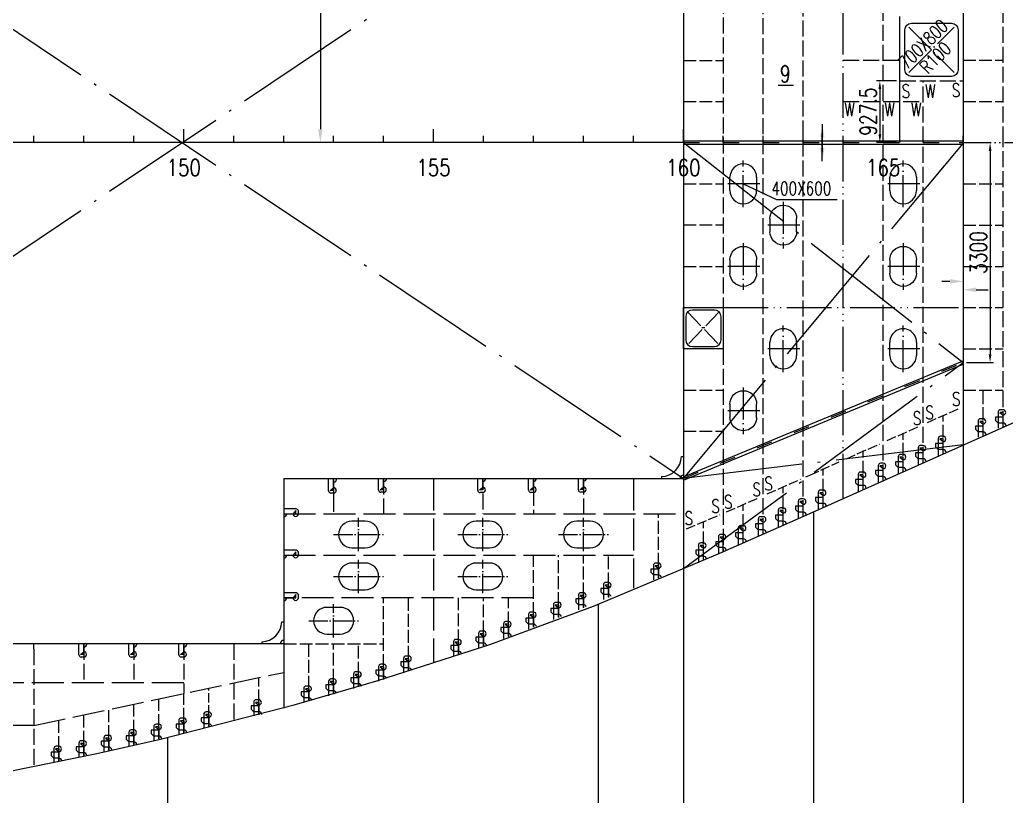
# Model space of a CAD drawing. Extents: x 373818 to 564480, y 322172 to 634257.
# Drawn here: x 535238 to 550048, y 606410 to 618064 of the extents above; entities that cross this region are included whole.
import ezdxf
from ezdxf.enums import TextEntityAlignment as Align

# ---------------------------------------------------------------- set-up
doc = ezdxf.new("R2010")
doc.units = 0
doc.header["$LTSCALE"] = 40
doc.header["$MEASUREMENT"] = 0
for name, pattern in [('ACAD_ISO02W100', [15, 12, -3]), ('ACAD_ISO03W100', [30, 12, -18]), ('ACAD_ISO04W100', [30.5, 24, -3, 0.5, -3]), ('ACAD_ISO05W100', [34, 24, -3, 0.5, -3, 0.5, -3])]:
    doc.linetypes.add(name, pattern=pattern)
doc.layers.get('0').update_dxf_attribs({"linetype": 'CONTINUOUS'})
doc.layers.get('DEFPOINTS').update_dxf_attribs({"linetype": 'CONTINUOUS'})
for name, color, linetype in [('01CONTINUOUS', 2, 'CONTINUOUS'), ('C-CEN', 4, 'ACAD_ISO04W100'), ('C-CON', 4, 'CONTINUOUS'), ('C-DAS', 4, 'ACAD_ISO02W100'), ('FRAME', 7, 'CONTINUOUS'), ('TEXT', 9, 'CONTINUOUS'), ('Y-CON', 2, 'CONTINUOUS'), ('Y-DAS', 2, 'ACAD_ISO02W100'), ('Y-H', 2, 'ACAD_ISO03W100'), ('Y-PH', 2, 'ACAD_ISO05W100')]:
    doc.layers.add(name, color=color, linetype=linetype)
doc.styles.add('ROMANS', font='romans.shx', dxfattribs={"width": 0.75, "height": 250, "bigfont": 'hzdx.shx'})
doc.dimstyles.new('DM-100', dxfattribs={"dimscale": 0, "dimtxt": 250, "dimasz": 200, "dimexe": 30, "dimexo": 30, "dimgap": 50, "dimtad": 1, "dimdec": 0, "dimzin": 0, "dimdsep": 46, "dimtxsty": 'ROMANS', "dimcen": 0, "dimclrd": 1, "dimclre": 1, "dimclrt": 1, "dimadec": 0, "dimazin": 0, "dimtfac": 1, "dimtdec": 0, "dimtmove": 0, "dimatfit": 3, "dimfxl": 1, "dimtolj": 1, "dimtzin": 0, "dimarcsym": 0})
doc.dimstyles.new('DM-50', dxfattribs={"dimscale": 50, "dimtxt": 1, "dimasz": 2.5, "dimexe": 1, "dimexo": 1, "dimgap": 1, "dimtad": 1, "dimdec": 0, "dimdsep": 46, "dimtxsty": 'ROMANS', "dimblk1": 'CLOSEDBLANK', "dimblk2": 'CLOSEDBLANK', "dimcen": 0, "dimclrd": 1, "dimclre": 1, "dimclrt": 1, "dimadec": 0, "dimazin": 0, "dimtfac": 1, "dimtdec": 0, "dimtmove": 0, "dimatfit": 3, "dimldrblk": 'CLOSEDBLANK', "dimfxl": 1, "dimtolj": 1, "dimarcsym": 0})

# ---------------------------------------------------------------- blocks, each defined once
blk = doc.blocks.new('*D99')
at = {"color": 1, "linetype": 'ByBlock', "transparency": 16777216}
for p, q in [((539920, 622404), (539721, 622404)), ((539751, 622204), (539751, 617564)), ((539920, 617364), (539721, 617364))]:
    blk.add_line(p, q, dxfattribs=at)
for points in [[(539717, 622204), (539784, 622204), (539751, 622404)], [(539717, 617564), (539784, 617564), (539751, 617364)]]:
    blk.add_solid(points, dxfattribs=at)
at = {"layer": 'DEFPOINTS', "color": 0, "linetype": 'ByBlock', "transparency": 16777216}
for p in [(539950, 622404), (539751, 617364), (539950, 617364)]:
    blk.add_point(p, dxfattribs=at)
at = {"color": 1, "linetype": 'ByBlock', "transparency": 16777216, "insert": (539576, 619884), "char_height": 250, "attachment_point": 5, "rotation": 90, "style": 'ROMANS'}
blk.add_mtext('\\A1;5028', dxfattribs=at)
blk = doc.blocks.new('A$C3512239F')
at = {"color": 7, "linetype": 'Continuous'}
for p, q in [((475, 450), (275, 450)), ((275, 50), (475, 50))]:
    blk.add_line(p, q, dxfattribs=at)
at = {"color": 7, "linetype": 'ACAD_ISO04W100', "ltscale": 0.3}
for p, q in [((375, 0), (375, 500)), ((0, 250), (750, 250))]:
    blk.add_line(p, q, dxfattribs=at)
at = {"color": 7, "linetype": 'Continuous'}
for centre, start, end in [((275, 250), 90, 270), ((475, 250), 270, 90)]:
    blk.add_arc(centre, 200, start, end, dxfattribs=at)
blk = doc.blocks.new('A$C63D31A94')
at = {"layer": 'C-CEN', "ltscale": 0.5}
for p, q in [((250, 700), (250, 0)), ((0, 350), (500, 350))]:
    blk.add_line(p, q, dxfattribs=at)
at = {"layer": 'C-CON'}
for p, q in [((50, 250), (50, 450)), ((450, 450), (450, 250))]:
    blk.add_line(p, q, dxfattribs=at)
for centre, start, end in [((250, 450), 0, 180), ((250, 250), 180, 0)]:
    blk.add_arc(centre, 200, start, end, dxfattribs=at)
blk = doc.blocks.new('*D210')
at = {"color": 1, "linetype": 'ByBlock', "transparency": 16777216}
for p, q in [((571958, 618297), (571658, 618297)), ((571708, 618172), (571708, 617494)), ((571958, 617369), (571658, 617369))]:
    blk.add_line(p, q, dxfattribs=at)
for points in [[(571687, 618172), (571729, 618172), (571708, 618297)], [(571687, 617494), (571729, 617494), (571708, 617369)]]:
    blk.add_solid(points, dxfattribs=at)
at = {"layer": 'DEFPOINTS', "color": 0, "linetype": 'ByBlock', "transparency": 16777216}
for p in [(572008, 618297), (571708, 617369), (572008, 617369)]:
    blk.add_point(p, dxfattribs=at)
at = {"color": 1, "linetype": 'ByBlock', "transparency": 16777216, "insert": (571533, 617833), "char_height": 250, "attachment_point": 5, "rotation": 90, "style": 'ROMANS'}
blk.add_mtext('\\A1;927.5', dxfattribs=at)
blk = doc.blocks.new('_CLOSEDBLANK')
at = {"color": 0, "linetype": 'ByBlock'}
for p, q in [((-1, 0.17), (0, 0)), ((-1, 0.17), (-1, -0.17)), ((0, 0), (-1, -0.17))]:
    blk.add_line(p, q, dxfattribs=at)

msp = doc.modelspace()

# ---------------------------------------------------------------- linework, layer by layer
for p, q in [((537700.32, 616219.88), (537700.32, 616419.88)), ((541450.32, 616219.88), (541450.32, 616419.88)), ((545200.32, 616219.88), (545200.32, 616419.88)), ((545200.32, 616219.88), (545200.32, 616419.88)), ((548200.32, 616219.88), (548200.32, 616419.88)), ((548200.32, 616219.88), (548200.32, 616419.88)), ((535450.32, 616219.88), (535450.32, 616319.88)), ((536200.32, 616219.88), (536200.32, 616319.88)), ((536950.32, 616219.88), (536950.32, 616319.88)), ((538450.32, 616219.88), (538450.32, 616319.88)), ((539200.32, 616219.88), (539200.32, 616319.88)), ((539950.32, 616219.88), (539950.32, 616319.88)), ((540700.32, 616219.88), (540700.32, 616319.88)), ((542200.32, 616219.88), (542200.32, 616319.88)), ((542950.32, 616219.88), (542950.32, 616319.88)), ((543700.32, 616219.88), (543700.32, 616319.88)), ((544450.32, 616219.88), (544450.32, 616319.88)), ((545800.32, 616219.88), (545800.32, 616319.88)), ((545800.32, 616219.88), (545800.32, 616319.88)), ((546400.32, 616219.88), (546400.32, 616319.88)), ((546400.32, 616219.88), (546400.32, 616319.88)), ((547000.32, 616219.88), (547000.32, 616319.88)), ((547000.32, 616219.88), (547000.32, 616319.88)), ((547600.32, 616219.88), (547600.32, 616319.88)), ((547600.32, 616219.88), (547600.32, 616319.88)), ((548800.32, 616219.88), (548800.32, 616319.88)), ((548800.32, 616219.88), (548800.32, 616319.88)), ((549400.32, 616219.88), (549400.32, 616319.88)), ((549400.32, 616219.88), (549400.32, 616319.88)), ((550000.32, 616219.88), (550000.32, 616319.88)), ((545200.32, 616219.88), (526450.32, 616219.88)), ((546100.32, 615600.88), (546598.15, 615366.38)), ((546598.15, 615366.38), (547508.1, 615366.38)), ((550000.32, 612210.47), (549960.32, 612210.47)), ((549699.32, 612076.07), (549659.32, 612076.07)), ((549100.32, 611813.17), (549060.32, 611813.17)), ((548800.32, 611674.66), (548760.32, 611674.66)), ((549400.32, 611682.57), (549400.32, 602462.2)), ((548500.32, 611540.71), (548460.32, 611540.71)), ((545170.32, 611509.88), (545200.32, 611509.88)), ((548200.32, 611406.76), (548160.32, 611406.76)), ((547900.32, 611274.77), (547860.32, 611274.77)), ((544870.32, 611209.88), (544870.32, 611179.88)), ((539950.32, 610959.8), (539910.32, 610959.8)), ((540700.32, 610971.39), (540660.32, 610971.39)), ((542187.82, 610968.41), (542147.82, 610968.41)), ((542950.32, 610971.25), (542910.32, 610971.25)), ((543700.32, 610974.14), (543660.32, 610974.14)), ((547300.32, 611004.91), (547260.32, 611004.91)), ((547000.32, 610871.34), (546960.32, 610871.34)), ((539420.32, 610648.88), (539420.32, 610688.88)), ((546700.32, 610738.56), (546660.32, 610738.56)), ((547152.75, 610679.01), (547152.75, 604412.63)), ((546400.32, 610605.78), (546360.32, 610605.78)), ((545800.32, 610340.21), (545760.32, 610340.21)), ((546100.32, 610472.99), (546060.32, 610472.99)), ((545500.32, 610213.42), (545460.32, 610213.42)), ((539420.32, 610029.88), (539420.32, 610069.88)), ((544825.32, 609909.83), (544785.32, 609909.83)), ((545200.32, 609827.87), (545200.32, 605829.63)), ((544075.32, 609618.64), (544035.32, 609618.64)), ((543700.32, 609464.12), (543660.32, 609464.12)), ((539420.32, 609389.88), (539420.32, 609429.88)), ((543325.32, 609318.95), (543285.32, 609318.95)), ((543920.22, 609292.12), (543920.22, 604412.63)), ((542950.32, 609173.4), (542910.32, 609173.4)), ((539170.32, 609029.88), (539200.32, 609029.88)), ((542575.32, 609030.74), (542535.32, 609030.74)), ((542200.32, 608888.78), (542160.32, 608888.78)), ((538870.32, 608729.88), (538870.32, 608699.88)), ((541825.32, 608763.19), (541785.32, 608763.19)), ((536200.32, 608499.88), (536160.32, 608499.88)), ((536950.32, 608499.88), (536910.32, 608499.88)), ((537700.32, 608499.88), (537660.32, 608499.88)), ((541075.32, 608514.7), (541035.32, 608514.7)), ((540325.32, 608277.86), (540285.32, 608277.86)), ((540700.32, 608390.17), (540660.32, 608390.17)), ((539950.32, 608171.15), (539910.32, 608171.15)), ((539575.32, 608064.45), (539535.32, 608064.45)), ((538825.32, 607858.28), (538785.32, 607858.28)), ((538075.32, 607674.87), (538035.32, 607674.87)), ((537700.32, 607583.17), (537660.32, 607583.17)), ((536950.32, 607405.75), (536910.32, 607405.75)), ((537325.32, 607491.76), (537285.32, 607491.76)), ((536200.32, 607242.28), (536160.32, 607242.28)), ((536575.32, 607324.01), (536535.32, 607324.01)), ((537455.17, 607294.68), (537455.17, 604412.63)), ((535825.32, 607160.54), (535785.32, 607160.54))]:
    msp.add_line(p, q)
at = {"lineweight": -2, "ltscale": 0.5}
for p, q in [((545200.32, 616244.88), (549400.32, 616244.88)), ((545200.32, 616194.88), (549400.32, 616194.88)), ((545200.32, 611204.88), (549400.32, 612944.88)), ((545200.32, 611154.88), (549400.03, 612895.24))]:
    msp.add_line(p, q, dxfattribs=at)
at = {"color": 1, "linetype": 'ByBlock'}
for p, q in [((549805.19, 616094.88), (549805.19, 613044.88)), ((549450.32, 612919.88), (549855.19, 612919.88))]:
    msp.add_line(p, q, dxfattribs=at)
at = {"color": 7, "ltscale": 0.2}
for p, q in [((549925.32, 612175.47), (549925.32, 611934.42)), ((549699.32, 611966.53), (549584.32, 611966.53)), ((549584.32, 611966.53), (549584.32, 611916.98)), ((549624.32, 612041.07), (549624.32, 611800.02)), ((550000.32, 612100.92), (549885.32, 612100.92)), ((549885.32, 612100.92), (549885.32, 612051.37)), ((549925.32, 612011.37), (549885.32, 612051.37)), ((550000.33, 612011.37), (549925.32, 612011.37)), ((549624.32, 611876.98), (549584.32, 611916.98)), ((549699.33, 611876.98), (549624.32, 611876.98)), ((549100.32, 611703.62), (548985.32, 611703.62)), ((548985.32, 611703.62), (548985.32, 611654.07)), ((549025.32, 611778.17), (549025.32, 611519.68)), ((548685.32, 611565.12), (548685.32, 611515.57)), ((548800.32, 611565.12), (548685.32, 611565.12)), ((548725.32, 611475.57), (548685.32, 611515.57)), ((548725.32, 611639.66), (548725.32, 611381.18)), ((549025.32, 611614.07), (548985.32, 611654.07)), ((549100.33, 611614.07), (549025.32, 611614.07)), ((548125.32, 611371.76), (548125.32, 611113.27)), ((548500.32, 611431.17), (548385.32, 611431.17)), ((548385.32, 611431.17), (548385.32, 611381.62)), ((548425.32, 611341.62), (548385.32, 611381.62)), ((548425.32, 611505.71), (548425.32, 611247.23)), ((548800.33, 611475.57), (548725.32, 611475.57)), ((547825.32, 611239.77), (547825.32, 610981.28)), ((548200.32, 611297.21), (548085.32, 611297.21)), ((548085.32, 611297.21), (548085.32, 611247.67)), ((548125.32, 611207.67), (548085.32, 611247.67)), ((548500.33, 611341.62), (548425.32, 611341.62)), ((539875.32, 610994.8), (539875.32, 611179.88)), ((540625.32, 611006.39), (540625.32, 611173.85)), ((542112.82, 611003.41), (542112.82, 611179.88)), ((542875.32, 611006.25), (542875.32, 611179.88)), ((543625.32, 611009.14), (543625.32, 611179.88)), ((547900.32, 611165.22), (547785.32, 611165.22)), ((547785.32, 611165.22), (547785.32, 611115.67)), ((547825.32, 611075.67), (547785.32, 611115.67)), ((547900.33, 611075.67), (547825.32, 611075.67)), ((548200.33, 611207.67), (548125.32, 611207.67)), ((547225.32, 610969.91), (547225.32, 610711.42)), ((546925.32, 610836.34), (546925.32, 610577.86)), ((547300.32, 610895.36), (547185.32, 610895.36)), ((547185.32, 610895.36), (547185.32, 610845.81)), ((547225.32, 610805.81), (547185.32, 610845.81)), ((547300.33, 610805.81), (547225.32, 610805.81)), ((539385.32, 610723.88), (539200.32, 610723.88)), ((546700.32, 610629.01), (546585.32, 610629.01)), ((546585.32, 610629.01), (546585.32, 610579.46)), ((546625.32, 610703.56), (546625.32, 610445.07)), ((547000.32, 610761.8), (546885.32, 610761.8)), ((546885.32, 610761.8), (546885.32, 610712.25)), ((546925.32, 610672.25), (546885.32, 610712.25)), ((547000.33, 610672.25), (546925.32, 610672.25)), ((546400.32, 610496.23), (546285.32, 610496.23)), ((546285.32, 610496.23), (546285.32, 610446.68)), ((546325.32, 610570.78), (546325.32, 610312.29)), ((546625.32, 610539.46), (546585.32, 610579.46)), ((546700.33, 610539.46), (546625.32, 610539.46)), ((546100.32, 610363.45), (545985.32, 610363.45)), ((545985.32, 610363.45), (545985.32, 610313.9)), ((546025.32, 610437.99), (546025.32, 610179.51)), ((546325.32, 610406.68), (546285.32, 610446.68)), ((546400.33, 610406.68), (546325.32, 610406.68)), ((545425.32, 610178.42), (545425.32, 609919.94)), ((545685.32, 610230.66), (545685.32, 610181.11)), ((545800.32, 610230.66), (545685.32, 610230.66)), ((545725.32, 610141.11), (545685.32, 610181.11)), ((545725.32, 610305.21), (545725.32, 610046.72)), ((546025.32, 610273.9), (545985.32, 610313.9)), ((546100.33, 610273.9), (546025.32, 610273.9)), ((539385.32, 610104.88), (539200.32, 610104.88)), ((545500.32, 610103.88), (545385.32, 610103.88)), ((545385.32, 610103.88), (545385.32, 610054.33)), ((545425.32, 610014.33), (545385.32, 610054.33)), ((545800.33, 610141.11), (545725.32, 610141.11)), ((545500.33, 610014.33), (545425.32, 610014.33)), ((544710.32, 609820.37), (544710.32, 609770.82)), ((544825.32, 609820.37), (544710.32, 609820.37)), ((544750.32, 609730.82), (544710.32, 609770.82)), ((544750.32, 609874.83), (544750.32, 609655.98)), ((544825.33, 609730.82), (544750.32, 609730.82)), ((539385.32, 609464.88), (539200.32, 609464.88)), ((544075.32, 609529.18), (543960.32, 609529.18)), ((543960.32, 609529.18), (543960.32, 609479.63)), ((544000.32, 609439.63), (543960.32, 609479.63)), ((544000.32, 609583.64), (544000.32, 609364.79)), ((544075.33, 609439.63), (544000.32, 609439.63)), ((543585.32, 609374.66), (543585.32, 609325.11)), ((543700.32, 609374.66), (543585.32, 609374.66)), ((543625.32, 609285.11), (543585.32, 609325.11)), ((543625.32, 609429.12), (543625.32, 609210.27)), ((543325.32, 609229.49), (543210.32, 609229.49)), ((543210.32, 609229.49), (543210.32, 609179.94)), ((543250.32, 609139.94), (543210.32, 609179.94)), ((543250.32, 609283.95), (543250.32, 609065.1)), ((543700.33, 609285.11), (543625.32, 609285.11)), ((542500.32, 608995.74), (542500.32, 608776.89)), ((542835.32, 609083.94), (542835.32, 609034.39)), ((542950.32, 609083.94), (542835.32, 609083.94)), ((542875.32, 608994.39), (542835.32, 609034.39)), ((542875.32, 609138.4), (542875.32, 608919.55)), ((542950.33, 608994.39), (542875.32, 608994.39)), ((543325.33, 609139.94), (543250.32, 609139.94)), ((542125.32, 608853.78), (542125.32, 608634.93)), ((542575.32, 608941.27), (542460.32, 608941.27)), ((542460.32, 608941.27), (542460.32, 608891.73)), ((542500.32, 608851.73), (542460.32, 608891.73)), ((542575.33, 608851.73), (542500.32, 608851.73)), ((536125.32, 608534.88), (536125.32, 608699.88)), ((536875.32, 608534.88), (536875.32, 608699.88)), ((537625.32, 608534.88), (537625.32, 608699.88)), ((541750.32, 608728.19), (541750.32, 608509.34)), ((542085.32, 608799.32), (542085.32, 608749.77)), ((542200.32, 608799.32), (542085.32, 608799.32)), ((542125.32, 608709.77), (542085.32, 608749.77)), ((542200.33, 608709.77), (542125.32, 608709.77)), ((541825.32, 608673.73), (541710.32, 608673.73)), ((541710.32, 608673.73), (541710.32, 608624.18)), ((541750.32, 608584.18), (541710.32, 608624.18)), ((541825.33, 608584.18), (541750.32, 608584.18)), ((541075.32, 608425.24), (540960.32, 608425.24)), ((540960.32, 608425.24), (540960.32, 608375.69)), ((541000.32, 608479.7), (541000.32, 608260.86)), ((540700.32, 608300.7), (540585.32, 608300.7)), ((540585.32, 608300.7), (540585.32, 608251.15)), ((540625.32, 608355.17), (540625.32, 608136.89)), ((541000.32, 608335.69), (540960.32, 608375.69)), ((541075.33, 608335.69), (541000.32, 608335.69)), ((539875.32, 608136.15), (539875.32, 607919.26)), ((540325.32, 608188.39), (540210.32, 608188.39)), ((540210.32, 608188.39), (540210.32, 608138.84)), ((540250.32, 608098.84), (540210.32, 608138.84)), ((540250.32, 608242.86), (540250.32, 608025.14)), ((540625.32, 608211.15), (540585.32, 608251.15)), ((540700.33, 608211.15), (540625.32, 608211.15)), ((539575.32, 607974.98), (539460.32, 607974.98)), ((539460.32, 607974.98), (539460.32, 607925.43)), ((539500.32, 608029.45), (539500.32, 607824.37)), ((539835.32, 608081.69), (539835.32, 608032.14)), ((539950.32, 608081.69), (539835.32, 608081.69)), ((539875.32, 607992.14), (539835.32, 608032.14)), ((539950.33, 607992.14), (539875.32, 607992.14)), ((540325.33, 608098.84), (540250.32, 608098.84)), ((538750.32, 607823.28), (538750.32, 607618.2)), ((539500.32, 607885.43), (539460.32, 607925.43)), ((539575.33, 607885.43), (539500.32, 607885.43)), ((538825.32, 607768.81), (538710.32, 607768.81)), ((538710.32, 607768.81), (538710.32, 607719.26)), ((538750.32, 607679.26), (538710.32, 607719.26)), ((538825.33, 607679.26), (538750.32, 607679.26)), ((537625.32, 607548.17), (537625.32, 607343.09)), ((538075.32, 607585.41), (537960.32, 607585.41)), ((537960.32, 607585.41), (537960.32, 607535.86)), ((538000.32, 607495.86), (537960.32, 607535.86)), ((538000.32, 607639.87), (538000.32, 607434.8)), ((536875.32, 607370.75), (536875.32, 607165.67)), ((537325.32, 607402.3), (537210.32, 607402.3)), ((537210.32, 607402.3), (537210.32, 607352.75)), ((537250.32, 607456.76), (537250.32, 607251.69)), ((537700.32, 607493.7), (537585.32, 607493.7)), ((537585.32, 607493.7), (537585.32, 607444.15)), ((537625.32, 607404.15), (537585.32, 607444.15)), ((537700.33, 607404.15), (537625.32, 607404.15)), ((538075.33, 607495.86), (538000.32, 607495.86)), ((536575.32, 607234.55), (536460.32, 607234.55)), ((536460.32, 607234.55), (536460.32, 607185)), ((536500.32, 607289.01), (536500.32, 607083.94)), ((536835.32, 607316.28), (536835.32, 607266.73)), ((536950.32, 607316.28), (536835.32, 607316.28)), ((536875.32, 607226.73), (536835.32, 607266.73)), ((536950.33, 607226.73), (536875.32, 607226.73)), ((537250.32, 607312.75), (537210.32, 607352.75)), ((537325.33, 607312.75), (537250.32, 607312.75)), ((535825.32, 607071.08), (535710.32, 607071.08)), ((535710.32, 607071.08), (535710.32, 607021.53)), ((535750.32, 607125.54), (535750.32, 606920.47)), ((536200.32, 607152.81), (536085.32, 607152.81)), ((536085.32, 607152.81), (536085.32, 607103.26)), ((536125.32, 607063.26), (536085.32, 607103.26)), ((536125.32, 607207.28), (536125.32, 607002.2)), ((536500.32, 607145), (536460.32, 607185)), ((536575.33, 607145), (536500.32, 607145)), ((535750.32, 606981.53), (535710.32, 607021.53)), ((535825.33, 606981.53), (535750.32, 606981.53)), ((536200.33, 607063.26), (536125.32, 607063.26))]:
    msp.add_line(p, q, dxfattribs=at)
at = {"ltscale": 0.3}
msp.add_lwpolyline([(549325.32, 617912.63), (549325.32, 617312.63, -0.41421356), (549225.32, 617212.63), (548625.32, 617212.63, -0.41421356), (548525.32, 617312.63), (548525.32, 617912.63, -0.41421356), (548625.32, 618012.63), (549225.32, 618012.63, -0.41421356)], format="xyb", close=True, dxfattribs=at)
at = {"color": 1}
for points in [[(549202.54, 614137.2), (549078.44, 614137.2)], [(549598.1, 614011.12), (549777.6, 614011.12)]]:
    msp.add_lwpolyline(points, dxfattribs=at)
for centre, radius, start, end in [((549960.32, 612175.47), 35, 90, 180), ((550000.32, 612170.47), 40, 270, 90), ((549659.32, 612041.07), 35, 90, 180), ((549699.32, 612036.07), 40, 270, 90), ((549060.32, 611778.17), 35, 90, 180), ((549100.32, 611773.17), 40, 270, 90), ((548760.32, 611639.66), 35, 90, 180), ((548800.32, 611634.66), 40, 270, 90), ((548460.32, 611505.71), 35, 90, 180), ((548500.32, 611500.71), 40, 270, 90), ((544870.32, 611509.88), 300, 270, 0), ((548160.32, 611371.76), 35, 90, 180), ((548200.32, 611366.76), 40, 270, 90), ((545200.32, 611179.88), 50, 90, 180), ((547860.32, 611239.77), 35, 90, 180), ((547900.32, 611234.77), 40, 270, 90), ((539910.32, 610994.8), 35, 180, 270), ((539950.32, 610999.8), 40, 270, 90), ((540660.32, 611006.39), 35, 180, 270), ((540700.32, 611011.39), 40, 270, 90), ((542147.82, 611003.41), 35, 180, 270), ((542187.82, 611008.41), 40, 270, 90), ((542910.32, 611006.25), 35, 180, 270), ((542950.32, 611011.25), 40, 270, 90), ((543660.32, 611009.14), 35, 180, 270), ((543700.32, 611014.14), 40, 270, 90), ((547260.32, 610969.91), 35, 90, 180), ((547300.32, 610964.91), 40, 270, 90), ((546960.32, 610836.34), 35, 90, 180), ((547000.32, 610831.34), 40, 270, 90), ((539380.32, 610648.88), 40, 180, 360), ((539385.32, 610688.88), 35, 0, 90), ((546660.32, 610703.56), 35, 90, 180), ((546700.32, 610698.56), 40, 270, 90), ((546360.32, 610570.78), 35, 90, 180), ((546400.32, 610565.78), 40, 270, 90), ((545760.32, 610305.21), 35, 90, 180), ((545800.32, 610300.21), 40, 270, 90), ((546060.32, 610437.99), 35, 90, 180), ((546100.32, 610432.99), 40, 270, 90), ((545460.32, 610178.42), 35, 90, 180), ((545500.32, 610173.42), 40, 270, 90), ((539380.32, 610029.88), 40, 180, 360), ((539385.32, 610069.88), 35, 0, 90), ((544785.32, 609874.83), 35, 90, 180), ((544825.32, 609869.83), 40, 270, 90), ((544035.32, 609583.64), 35, 90, 180), ((544075.32, 609578.64), 40, 270, 90), ((539385.32, 609429.88), 35, 0, 90), ((543660.32, 609429.12), 35, 90, 180), ((543700.32, 609424.12), 40, 270, 90), ((539380.32, 609389.88), 40, 180, 360), ((543285.32, 609283.95), 35, 90, 180), ((543325.32, 609278.95), 40, 270, 90), ((542910.32, 609138.4), 35, 90, 180), ((542950.32, 609133.4), 40, 270, 90), ((538870.32, 609029.88), 300, 270, 0), ((542535.32, 608995.74), 35, 90, 180), ((542575.32, 608990.74), 40, 270, 90), ((542160.32, 608853.78), 35, 90, 180), ((542200.32, 608848.78), 40, 270, 90), ((539200.32, 608699.88), 50, 90, 180), ((541785.32, 608728.19), 35, 90, 180), ((541825.32, 608723.19), 40, 270, 90), ((536200.32, 608539.88), 40, 270, 90), ((536950.32, 608539.88), 40, 270, 90), ((537700.32, 608539.88), 40, 270, 90), ((536160.32, 608534.88), 35, 180, 270), ((536910.32, 608534.88), 35, 180, 270), ((537660.32, 608534.88), 35, 180, 270), ((541035.32, 608479.7), 35, 90, 180), ((541075.32, 608474.7), 40, 270, 90), ((540285.32, 608242.86), 35, 90, 180), ((540325.32, 608237.86), 40, 270, 90), ((540660.32, 608355.17), 35, 90, 180), ((540700.32, 608350.17), 40, 270, 90), ((539910.32, 608136.15), 35, 90, 180), ((539950.32, 608131.15), 40, 270, 90), ((539535.32, 608029.45), 35, 90, 180), ((539575.32, 608024.45), 40, 270, 90), ((538785.32, 607823.28), 35, 90, 180), ((538825.32, 607818.28), 40, 270, 90), ((538035.32, 607639.87), 35, 90, 180), ((538075.32, 607634.87), 40, 270, 90), ((537660.32, 607548.17), 35, 90, 180), ((537700.32, 607543.17), 40, 270, 90), ((536910.32, 607370.75), 35, 90, 180), ((536950.32, 607365.75), 40, 270, 90), ((537285.32, 607456.76), 35, 90, 180), ((537325.32, 607451.76), 40, 270, 90), ((536160.32, 607207.28), 35, 90, 180), ((536200.32, 607202.28), 40, 270, 90), ((536535.32, 607289.01), 35, 90, 180), ((536575.32, 607284.01), 40, 270, 90), ((535785.32, 607125.54), 35, 90, 180), ((535825.32, 607120.54), 40, 270, 90)]:
    msp.add_arc(centre, radius, start, end)
at = {"color": 7, "ltscale": 0.2}
for centre, start, end in [((550000.33, 611966.38), 0, 90), ((549699.33, 611831.99), 0, 90), ((549100.33, 611569.08), 0, 90), ((548800.33, 611430.58), 0, 90), ((548500.33, 611296.63), 0, 90), ((539950.33, 611170.06), 270, 8.769838), ((540700.33, 611181.65), 270, 357.743395), ((542187.83, 611178.66), 270, 8.769838), ((542950.33, 611181.51), 270, 357.926349), ((543700.33, 611184.4), 270, 354.233815), ((547900.33, 611030.68), 0, 90), ((548200.33, 611162.68), 0, 90), ((547300.33, 610760.82), 0, 90), ((539200.32, 610648.87), 270, 0), ((547000.33, 610627.26), 0, 90), ((546700.33, 610494.47), 0, 90), ((546400.33, 610361.69), 0, 90), ((546100.33, 610228.91), 0, 90), ((539200.32, 610029.87), 270, 0), ((545800.33, 610096.12), 0, 90), ((545500.33, 609969.34), 0, 90), ((544825.33, 609685.83), 15.802237, 90), ((544075.33, 609394.64), 15.802237, 90), ((539200.32, 609389.87), 270, 0), ((543700.33, 609240.12), 15.802237, 90), ((542950.33, 608949.4), 15.802237, 90), ((543325.33, 609094.95), 15.802237, 90), ((542575.33, 608806.74), 15.802237, 90), ((542200.33, 608664.78), 15.802237, 90), ((536200.33, 608696.72), 270, 355.34759), ((536950.33, 608696.72), 270, 355.34759), ((537700.33, 608696.72), 270, 355.34759), ((541825.33, 608539.19), 15.802237, 90), ((541075.33, 608290.7), 15.802237, 90), ((540700.33, 608166.16), 15.406926, 90), ((539950.33, 607947.15), 5.854306, 90), ((540325.33, 608053.85), 5.854306, 90), ((539575.33, 607840.44), 5.854306, 90), ((538825.33, 607634.27), 5.854306, 90), ((537700.33, 607359.16), 5.854306, 90), ((538075.33, 607450.87), 5.854306, 90), ((536950.33, 607181.74), 5.854306, 90), ((537325.33, 607267.76), 5.854306, 90), ((536575.33, 607100.01), 5.854306, 90), ((535825.33, 606936.54), 5.854306, 90), ((536200.33, 607018.27), 5.854306, 90)]:
    msp.add_arc(centre, 44.99, start, end, dxfattribs=at)
at = {"color": 1, "linetype": 'ByBlock'}
for points in [[(549784.35, 616094.88), (549826.02, 616094.88), (549805.19, 616219.88)], [(549784.35, 613044.88), (549826.02, 613044.88), (549805.19, 612919.88)]]:
    msp.add_solid(points, dxfattribs=at)
at = {"color": 1}
for points in [[(549202.54, 614170.54), (549402.54, 614137.2), (549202.54, 614103.87)], [(549598.1, 613977.78), (549398.1, 614011.12), (549598.1, 614044.45)]]:
    msp.add_solid(points, dxfattribs=at)
at = {"layer": '01CONTINUOUS'}
for p, q in [((549400.32, 620757.19), (549400.32, 614789.88)), ((548450.32, 616219.88), (548450.32, 618111.88)), ((549400.32, 614789.88), (549400.32, 611682.57)), ((539200.32, 611179.88), (539200.32, 607730.58)), ((539200.32, 611179.88), (539200.32, 607730.58)), ((539200.32, 611179.88), (545200.32, 611179.88)), ((539200.32, 608699.88), (526450.32, 608699.88))]:
    msp.add_line(p, q, dxfattribs=at)
msp.add_lwpolyline([(545200.32, 613743.88), (545800.32, 613743.88), (545800.32, 613124.88), (545200.32, 613124.88)], close=True, dxfattribs=at)
msp.add_lwpolyline([(534100.32, 606585.7), (536393.32, 607049.29), (537350.32, 607267.88), (539359.32, 607781.53), (540600.32, 608142.05), (542293.32, 608688.06), (543850.32, 609262.87), (545749.32, 610057.64), (547100.32, 610655.61), (550350.32, 612106.75)], dxfattribs=at)
at = {"layer": 'C-CEN', "ltscale": 2}
for p, q in [((526450.32, 623739.88), (545200.32, 611179.88)), ((526450.32, 608699.88), (545200.32, 621259.88)), ((545200.32, 616219.88), (549400.32, 612919.88)), ((545200.32, 611179.88), (549400.32, 616206.88)), ((545200.32, 609827.87), (549400.32, 612919.88)), ((549400.32, 611682.57), (545200.32, 611179.88))]:
    msp.add_line(p, q, dxfattribs=at)
at = {"layer": 'C-CEN', "ltscale": 0.5}
for p, q in [((548585.91, 617952.04), (549264.73, 617273.22)), ((548585.91, 617273.22), (549264.73, 617952.04))]:
    msp.add_line(p, q, dxfattribs=at)
at = {"layer": 'C-CEN', "ltscale": 0.3}
for p, q in [((545264.61, 613678.24), (545736.03, 613187.82)), ((545736.03, 613678.24), (545264.61, 613187.82))]:
    msp.add_line(p, q, dxfattribs=at)
at = {"layer": 'C-CON'}
msp.add_line((546625.95, 617084.25), (546852.63, 617083.14), dxfattribs=at)
at = {"layer": 'C-DAS', "ltscale": 0.5}
for p, q in [((550000.32, 616219.88), (550000.32, 620489.29)), ((548200.32, 611146.76), (548200.32, 619314.88)), ((545800.32, 618695.88), (545800.32, 613743.88)), ((546400.32, 610345.78), (546400.32, 618695.88)), ((547000.32, 610611.34), (547000.32, 618695.88)), ((547600.32, 617457.88), (548450.32, 617457.88)), ((548450.32, 617148.38), (549400.32, 617148.38)), ((548800.32, 616219.88), (548800.32, 617148.38)), ((547600.32, 616838.88), (548800.32, 616838.88)), ((548800.32, 611414.66), (548800.32, 616206.88)), ((550000.32, 611950.47), (550000.32, 616219.88)), ((545800.32, 613124.88), (545800.32, 610080.21))]:
    msp.add_line(p, q, dxfattribs=at)
at = {"layer": 'C-DAS', "ltscale": 0.3}
for p, q in [((545848, 610676.31), (546339.64, 610893.92)), ((545246.87, 610422.35), (545749.32, 610632.64))]:
    msp.add_line(p, q, dxfattribs=at)
at = {"layer": 'C-DAS'}
for p, q in [((539200.32, 610648.88), (545200.32, 610648.88)), ((539200.32, 610029.88), (544450.32, 610029.88)), ((542950.32, 609389.88), (539200.32, 609389.88)), ((535450.32, 607469.88), (539200.32, 608269.88)), ((537700.32, 608109.88), (523450.32, 608109.88)), ((535450.32, 607469.88), (529450.32, 607469.88))]:
    msp.add_line(p, q, dxfattribs=at)
at = {"layer": 'C-DAS', "ltscale": 0.3}
for points in [[(548866.35, 612019.15), (549354.22, 612236.98)], [(548259.92, 611748.37), (548746.19, 611965.49)], [(547647.47, 611474.91), (548142.8, 611696.08)], [(547039.39, 611203.65), (547100.32, 611230.61), (547541.37, 611427.54)], [(546458.76, 610946.72), (546959.85, 611168.45)]]:
    msp.add_lwpolyline(points, dxfattribs=at)
at = {"layer": 'DEFPOINTS', "color": 0, "linetype": 'ByBlock'}
msp.add_point((549400.32, 612919.88), dxfattribs=at)
at = {"layer": 'FRAME'}
for p, q in [((545200.32, 616219.88), (545200.32, 616419.88)), ((548200.32, 616219.88), (548200.32, 616419.88)), ((545800.32, 616219.88), (545800.32, 616319.88)), ((546400.32, 616219.88), (546400.32, 616319.88)), ((547000.32, 616219.88), (547000.32, 616319.88)), ((547600.32, 616219.88), (547600.32, 616319.88)), ((548800.32, 616219.88), (548800.32, 616319.88)), ((549400.32, 616219.88), (549400.32, 616319.88))]:
    msp.add_line(p, q, dxfattribs=at)
at = {"layer": 'TEXT'}
msp.add_lwpolyline([(545235.32, 613258.53, 0.41421356), (545335.32, 613158.53), (545665.32, 613158.53, 0.41421356), (545765.32, 613258.53), (545765.32, 613607.53, 0.41421356), (545665.32, 613707.53), (545335.32, 613707.53, 0.41421356), (545235.32, 613607.53), (545235.32, 613258.53)], format="xyb", dxfattribs=at)
at = {"layer": 'Y-CON'}
for p, q in [((545200.32, 622611.89), (545200.32, 613699.88)), ((545200.32, 622611.89), (545200.32, 613699.88)), ((545200.32, 621714.69), (545200.32, 613699.88)), ((545200.32, 621714.69), (545200.32, 613699.88)), ((545200.32, 613699.88), (545200.32, 610725.07)), ((545200.32, 613699.88), (545200.32, 609827.87)), ((545200.32, 613699.88), (545200.32, 609827.87)), ((545200.32, 613699.88), (545200.32, 610725.07)), ((545800.32, 613699.88), (545800.32, 613069.88)), ((545800.32, 613699.88), (545800.32, 613124.88)), ((539950.32, 610999.8), (539950.32, 611179.88)), ((540700.32, 611011.39), (540700.32, 611171.39)), ((542187.82, 611008.41), (542187.82, 611179.88)), ((542950.32, 611011.25), (542950.32, 611179.88)), ((543700.32, 611014.14), (543700.32, 611179.88)), ((544825.32, 609869.83), (544825.32, 609682.67)), ((544075.32, 609578.64), (544075.32, 609391.48)), ((543700.32, 609424.12), (543700.32, 609236.96)), ((543325.32, 609278.95), (543325.32, 609091.79)), ((542950.32, 609133.4), (542950.32, 608946.24)), ((542200.32, 608848.78), (542200.32, 608661.62)), ((542575.32, 608990.74), (542575.32, 608803.58)), ((536200.32, 608539.88), (536200.32, 608699.88)), ((536950.32, 608539.88), (536950.32, 608699.88)), ((537700.32, 608539.88), (537700.32, 608699.88)), ((541825.32, 608723.19), (541825.32, 608536.03)), ((541075.32, 608474.7), (541075.32, 608287.54)), ((540700.32, 608350.17), (540700.32, 608163.01)), ((539950.32, 608131.15), (539950.32, 607943.99)), ((540325.32, 608237.86), (540325.32, 608050.7)), ((539575.32, 608024.45), (539575.32, 607837.29)), ((538825.32, 607818.28), (538825.32, 607631.12)), ((537700.32, 607543.17), (537700.32, 607356.01)), ((538075.32, 607634.87), (538075.32, 607447.71)), ((536950.32, 607365.75), (536950.32, 607178.59)), ((537325.32, 607451.76), (537325.32, 607264.6)), ((536575.32, 607284.01), (536575.32, 607096.85)), ((535825.32, 607120.54), (535825.32, 606933.38)), ((536200.32, 607202.28), (536200.32, 607015.12))]:
    msp.add_line(p, q, dxfattribs=at)
for points in [[(550000.32, 611950.47), (550000.32, 612170.47), (549950.32, 612170.47), (550000.32, 612130.47)], [(549699.32, 611816.07), (549699.32, 612036.07), (549649.32, 612036.07), (549699.32, 611996.07)], [(549100.32, 611553.17), (549100.32, 611773.17), (549050.32, 611773.17), (549100.32, 611733.17)], [(548800.32, 611414.66), (548800.32, 611634.66), (548750.32, 611634.66), (548800.32, 611594.66)], [(548200.32, 611146.76), (548200.32, 611366.76), (548150.32, 611366.76), (548200.32, 611326.76)], [(548500.32, 611280.71), (548500.32, 611500.71), (548450.32, 611500.71), (548500.32, 611460.71)], [(547900.32, 611012.81), (547900.32, 611232.81), (547850.32, 611232.81), (547900.32, 611192.81)], [(539950.32, 611152.64), (539950.32, 610999.8), (539900.32, 610999.8), (539950.32, 611039.8)], [(540700.32, 611179.88), (540700.32, 611011.39), (540650.32, 611011.39), (540700.32, 611051.39)], [(542187.82, 611161.25), (542187.82, 611008.41), (542137.82, 611008.41), (542187.82, 611048.41)], [(542950.32, 611164.09), (542950.32, 611011.25), (542900.32, 611011.25), (542950.32, 611051.25)], [(543700.32, 611166.98), (543700.32, 611014.14), (543650.32, 611014.14), (543700.32, 611054.14)], [(547300.32, 610744.91), (547300.32, 610964.91), (547250.32, 610964.91), (547300.32, 610924.91)], [(547000.32, 610611.34), (547000.32, 610831.34), (546950.32, 610831.34), (547000.32, 610791.34)], [(539200.32, 610648.88), (539380.32, 610648.88), (539380.32, 610698.88), (539340.32, 610648.88)], [(546700.32, 610478.56), (546700.32, 610698.56), (546650.32, 610698.56), (546700.32, 610658.56)], [(546400.32, 610345.78), (546400.32, 610565.78), (546350.32, 610565.78), (546400.32, 610525.78)], [(546100.32, 610212.99), (546100.32, 610432.99), (546050.32, 610432.99), (546100.32, 610392.99)], [(545800.32, 610080.21), (545800.32, 610300.21), (545750.32, 610300.21), (545800.32, 610260.21)], [(539200.32, 610029.88), (539380.32, 610029.88), (539380.32, 610079.88), (539340.32, 610029.88)], [(545500.32, 609953.42), (545500.32, 610173.42), (545450.32, 610173.42), (545500.32, 610133.42)], [(544825.32, 609689.83), (544825.32, 609869.83), (544775.32, 609869.83), (544825.32, 609829.83)], [(539200.32, 609389.88), (539380.32, 609389.88), (539380.32, 609439.88), (539340.32, 609389.88)], [(544075.32, 609398.64), (544075.32, 609578.64), (544025.32, 609578.64), (544075.32, 609538.64)], [(543700.32, 609244.12), (543700.32, 609424.12), (543650.32, 609424.12), (543700.32, 609384.12)], [(543325.32, 609098.95), (543325.32, 609278.95), (543275.32, 609278.95), (543325.32, 609238.95)], [(542950.32, 608953.4), (542950.32, 609133.4), (542900.32, 609133.4), (542950.32, 609093.4)], [(542200.32, 608668.78), (542200.32, 608848.78), (542150.32, 608848.78), (542200.32, 608808.78)], [(542575.32, 608810.74), (542575.32, 608990.74), (542525.32, 608990.74), (542575.32, 608950.74)], [(541825.32, 608543.19), (541825.32, 608723.19), (541775.32, 608723.19), (541825.32, 608683.19)], [(536200.32, 608692.72), (536200.32, 608539.88), (536150.32, 608539.88), (536200.32, 608579.88)], [(536950.32, 608692.72), (536950.32, 608539.88), (536900.32, 608539.88), (536950.32, 608579.88)], [(537700.32, 608692.72), (537700.32, 608539.88), (537650.32, 608539.88), (537700.32, 608579.88)], [(541075.32, 608294.7), (541075.32, 608474.7), (541025.32, 608474.7), (541075.32, 608434.7)], [(540700.32, 608170.17), (540700.32, 608350.17), (540650.32, 608350.17), (540700.32, 608310.17)], [(539950.32, 607951.15), (539950.32, 608131.15), (539900.32, 608131.15), (539950.32, 608091.15)], [(540325.32, 608057.86), (540325.32, 608237.86), (540275.32, 608237.86), (540325.32, 608197.86)], [(539575.32, 607844.45), (539575.32, 608024.45), (539525.32, 608024.45), (539575.32, 607984.45)], [(538825.32, 607638.28), (538825.32, 607818.28), (538775.32, 607818.28), (538825.32, 607778.28)], [(537700.32, 607363.17), (537700.32, 607543.17), (537650.32, 607543.17), (537700.32, 607503.17)], [(538075.32, 607454.87), (538075.32, 607634.87), (538025.32, 607634.87), (538075.32, 607594.87)], [(536950.32, 607185.75), (536950.32, 607365.75), (536900.32, 607365.75), (536950.32, 607325.75)], [(537325.32, 607271.76), (537325.32, 607451.76), (537275.32, 607451.76), (537325.32, 607411.76)], [(536575.32, 607104.01), (536575.32, 607284.01), (536525.32, 607284.01), (536575.32, 607244.01)], [(535825.32, 606940.54), (535825.32, 607120.54), (535775.32, 607120.54), (535825.32, 607080.54)], [(536200.32, 607022.28), (536200.32, 607202.28), (536150.32, 607202.28), (536200.32, 607162.28)]]:
    msp.add_lwpolyline(points, dxfattribs=at)
at = {"layer": 'Y-DAS', "ltscale": 0.4}
for p, q in [((545200.32, 617454.03), (545800.32, 617454.03)), ((549400.32, 617457.88), (550000.32, 617457.88)), ((545200.32, 616838.88), (545800.32, 616838.88)), ((549400.32, 616838.88), (550000.32, 616838.88)), ((545200.32, 615600.88), (545800.32, 615600.88)), ((549400.32, 615600.88), (550000.32, 615600.88)), ((545200.32, 614985.73), (545800.32, 614985.73)), ((549400.32, 614981.88), (550000.32, 614981.88)), ((545200.32, 614362.88), (545800.32, 614362.88)), ((549400.32, 614362.88), (550000.32, 614362.88)), ((549400.32, 613743.88), (550000.32, 613743.88)), ((549400.32, 613124.88), (550000.32, 613124.88)), ((545200.32, 612505.88), (545800.32, 612505.88)), ((549400.32, 612505.88), (550000.32, 612505.88)), ((549699.32, 611816.07), (549699.32, 612505.88)), ((549100.32, 611552.68), (549100.32, 612123.62)), ((545200.32, 611886.88), (545800.32, 611886.88)), ((548500.32, 611280.23), (548500.32, 611859.04)), ((547900.32, 611012.32), (547900.32, 611597.42)), ((547300.32, 610744.42), (547300.32, 611329.52)), ((546700.32, 610478.07), (546700.32, 611053.56)), ((546100.32, 610212.51), (546100.32, 610787.99)), ((544825.32, 609869.83), (544825.32, 610648.88)), ((545500.32, 609952.94), (545500.32, 610528.42)), ((542950.32, 609133.4), (542950.32, 610029.88)), ((543325.32, 609278.95), (543325.32, 610029.88)), ((543700.32, 609424.12), (543700.32, 610029.88)), ((544075.32, 609578.64), (544075.32, 610029.88)), ((540700.32, 608350.17), (540700.32, 609389.88)), ((541075.32, 608474.7), (541075.32, 609389.88)), ((541825.32, 608723.19), (541825.32, 609389.88)), ((542200.32, 608855.94), (542200.32, 609389.88)), ((542575.32, 608990.74), (542575.32, 609383.11)), ((539200.32, 608699.88), (540700.32, 608699.88)), ((539575.32, 608024.45), (539575.32, 608699.88)), ((539950.32, 608131.15), (539950.32, 608699.88)), ((540325.32, 608237.86), (540325.32, 608699.88)), ((538825.32, 607818.28), (538825.32, 608189.88)), ((537325.32, 607451.76), (537325.32, 607869.88)), ((537700.32, 607543.17), (537700.32, 607949.88)), ((536575.32, 607284.01), (536575.32, 607704.48)), ((536950.32, 607365.75), (536950.32, 607786.22)), ((535825.32, 607120.54), (535825.32, 607549.88)), ((536200.32, 607202.28), (536200.32, 607629.88))]:
    msp.add_line(p, q, dxfattribs=at)
at = {"layer": 'Y-DAS'}
for p, q in [((539950.32, 611159.8), (539950.32, 610648.88)), ((541450.32, 611179.88), (541450.32, 608411.41)), ((544450.32, 611179.88), (544450.32, 609534.39)), ((536950.32, 608699.88), (536950.32, 608619.88))]:
    msp.add_line(p, q, dxfattribs=at)
at = {"layer": 'Y-DAS', "ltscale": 0.5}
for p, q in [((540700.32, 611179.88), (540700.32, 610648.88)), ((543700.32, 611179.88), (543700.32, 610648.88)), ((542187.82, 610954.6), (542190.54, 610648.88)), ((542950.32, 611010.92), (542950.32, 610648.88)), ((539200.32, 609928.4), (539200.32, 608503.44)), ((535450.32, 608619.88), (535450.32, 608699.88)), ((536200.32, 608699.88), (536200.32, 608109.88)), ((536200.32, 608619.88), (536200.32, 608699.88)), ((536950.32, 608619.88), (536950.32, 608699.88)), ((536950.32, 608699.88), (536950.32, 608109.88)), ((537700.32, 608619.88), (537700.32, 608699.88)), ((537700.32, 608699.88), (537700.32, 607949.88)), ((537700.32, 608699.88), (537700.32, 608619.88)), ((538450.32, 608699.88), (538450.32, 607539.41)), ((535450.32, 608619.88), (535450.32, 606851.65))]:
    msp.add_line(p, q, dxfattribs=at)
at = {"layer": 'Y-DAS', "ltscale": 0.3}
msp.add_line((538075.32, 607634.87), (538075.32, 608023.79), dxfattribs=at)
at = {"layer": 'Y-H', "ltscale": 0.5}
for p, q in [((545200.32, 616219.88), (549400.32, 616219.88)), ((545200.32, 611179.88), (549400.32, 612919.88))]:
    msp.add_line(p, q, dxfattribs=at)
at = {"layer": 'Y-PH', "ltscale": 0.7}
for p, q in [((547600.32, 610878.86), (547600.32, 619314.88)), ((545800.32, 613743.88), (549400.32, 613743.88))]:
    msp.add_line(p, q, dxfattribs=at)
at = {"layer": 'Y-PH', "ltscale": 0.5}
msp.add_line((549340.32, 616219.88), (552400.32, 616219.88), dxfattribs=at)

# ---------------------------------------------------------------- block references
at = {"layer": 'C-CON'}
for p, rotation in [((546350.32, 615950.88), 180), ((548750.32, 615950.88), 180), ((546950.32, 613474.88), 179.9999999999956), ((548750.32, 613474.88), 179.9999999999956)]:
    msp.add_blockref('A$C63D31A94', p, dxfattribs=dict(at, rotation=rotation))
at = {"layer": 'C-CON', "xscale": -1}
for p in [(546950.32, 614631.88), (546350.32, 614012.88), (548750.32, 614012.88)]:
    msp.add_blockref('A$C63D31A94', p, dxfattribs=at)
at = {"layer": 'C-CON', "xscale": -1, "rotation": 359.9999999999964}
msp.add_blockref('A$C63D31A94', (546350.32, 611846.38), dxfattribs=at)
at = {"layer": 'C-CON'}
for p in [(539950.32, 610089.38), (541815.54, 610089.38), (543325.32, 610089.38), (539950.32, 609459.88), (541815.54, 609459.88), (539575.32, 608794.88)]:
    msp.add_blockref('A$C3512239F', p, dxfattribs=at)

# ---------------------------------------------------------------- texts
at = {"style": 'ROMANS', "width": 0.75}
for s, p in [('700X800', (548554.72, 617307.77)), ('R100', (548870.73, 617240.06))]:
    msp.add_text(s, height=200, rotation=45, dxfattribs=at).set_placement(p)
for s, height, p in [('9', 250, (546649.65, 617126.35)), ('S', 200, (548478.21, 616894.24)), ('W', 200, (548829.34, 616894.24)), ('S', 200, (549229.16, 616906.44)), ('W', 200, (547617.52, 616616.43)), ('W', 200, (548217.52, 616616.43)), ('W', 200, (548617.32, 616616.43)), ('400X600', 200, (546521.84, 615432.76)), ('S', 200, (549232.41, 612271.96)), ('S', 200, (548831.68, 612070.48)), ('S', 200, (548645.39, 611984.39)), ('S', 200, (546236.46, 610913.7)), ('S', 200, (546416.42, 611001.56)), ('S', 200, (545811.03, 610727.03)), ('S', 200, (545618.92, 610664.42)), ('S', 200, (545218.18, 610482.69))]:
    msp.add_text(s, height=height, dxfattribs=at).set_placement(p)
at = {"color": 1, "linetype": 'ByBlock', "insert": (549630.19, 614569.88), "char_height": 250, "attachment_point": 5, "rotation": 90, "style": 'ROMANS'}
msp.add_mtext('\\A1;3300', dxfattribs=at)
at = {"layer": 'FRAME', "style": 'ROMANS', "width": 0.8}
for s, p in [('150', (537700.32, 615844.88)), ('155', (541450.32, 615844.88)), ('160', (545200.32, 615844.88)), ('165', (548200.32, 615844.88))]:
    msp.add_text(s, height=250, dxfattribs=at).set_placement(p, align=Align.MIDDLE)

# ---------------------------------------------------------------- dimensions: what is measured, and where the dimension line sits
dim = msp.add_linear_dim(base=(539750.65, 616219.88), p1=(539950.32, 621259.88), p2=(539950.32, 616219.88), angle=90, text='5028', dimstyle='DM-100', override={"dimscale": 1, "dimtmove": 1})
dim.commit()
dim.dimension.update_dxf_attribs({"geometry": '*D99', "text_midpoint": (539575.65, 618739.88), "insert": (0, -1143.85)})
at = {"ltscale": 0.3}
dim = msp.add_linear_dim(base=(548150.32, 616219.88), p1=(548450.32, 617148.38), p2=(548450.32, 616219.88), angle=90, text='927.5', dimstyle='DM-50', dxfattribs=at)
dim.commit()
dim.dimension.update_dxf_attribs({"geometry": '*D210', "text_midpoint": (547975.32, 616684.13), "insert": (-23557.8, -1148.99)})

# ---------------------------------------------------------------- leaders
at = {"color": 1}
for points in [[(547285.98, 616498.38), (547285.98, 616082.22)], [(547285.98, 615941.37), (547285.98, 616357.54)]]:
    msp.add_leader(points, dimstyle='DM-100', override={"dimscale": 1}, dxfattribs=at)

doc.saveas('drawing.dxf')
